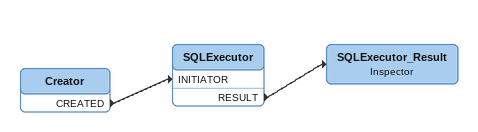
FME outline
Creator
    CREATED -> SQLExecutor [INITIATOR]
SQLExecutor
    RESULT -> SQLExecutor_Result
SQLExecutor_Result: Inspector
